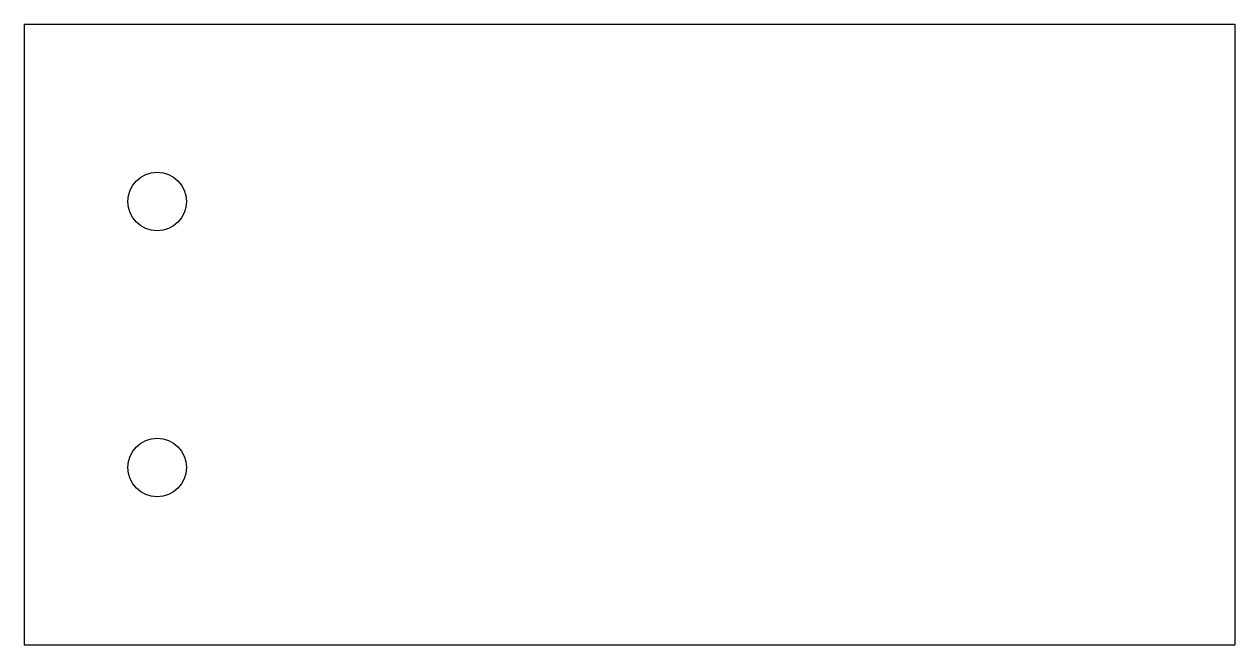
# Model space of a CAD drawing. Header units: millimetres. Extents: x 0 to 137, y 0 to 70.
import ezdxf

# ---------------------------------------------------------------- set-up
doc = ezdxf.new("R2010")
doc.units = ezdxf.units.MM
for name, color, linetype in [('SECTION_Z0p010', 7, 'CONTINUOUS'), ('SECTION_Z12p690', 7, 'CONTINUOUS'), ('SECTION_Z6p350', 7, 'CONTINUOUS')]:
    doc.layers.add(name, color=color, linetype=linetype)

msp = doc.modelspace()

# ---------------------------------------------------------------- linework, layer by layer
at = {"layer": 'SECTION_Z0p010'}
for p, q in [((0, 70, 0.01), (136.6, 70, 0.01)), ((0, 70, 0.01), (0, 0, 0.01)), ((136.6, 70, 0.01), (136.6, 0, 0.01)), ((0, 0, 0.01), (136.6, 0, 0.01))]:
    msp.add_line(p, q, dxfattribs=at)
for centre in [(15, 50, 0.01), (15, 20, 0.01)]:
    msp.add_circle(centre, 3.3, dxfattribs=at)
at = {"layer": 'SECTION_Z12p690'}
for p, q in [((0, 70, 12.69), (136.6, 70, 12.69)), ((0, 70, 12.69), (0, 0, 12.69)), ((136.6, 70, 12.69), (136.6, 0, 12.69)), ((0, 0, 12.69), (136.6, 0, 12.69))]:
    msp.add_line(p, q, dxfattribs=at)
for centre in [(15, 50, 12.69), (15, 20, 12.69)]:
    msp.add_circle(centre, 3.3, dxfattribs=at)
at = {"layer": 'SECTION_Z6p350'}
for p, q in [((0, 70, 6.35), (136.6, 70, 6.35)), ((0, 70, 6.35), (0, 0, 6.35)), ((136.6, 70, 6.35), (136.6, 0, 6.35)), ((0, 0, 6.35), (136.6, 0, 6.35))]:
    msp.add_line(p, q, dxfattribs=at)
for centre in [(15, 50, 6.35), (15, 20, 6.35)]:
    msp.add_circle(centre, 3.3, dxfattribs=at)

doc.saveas('drawing.dxf')
